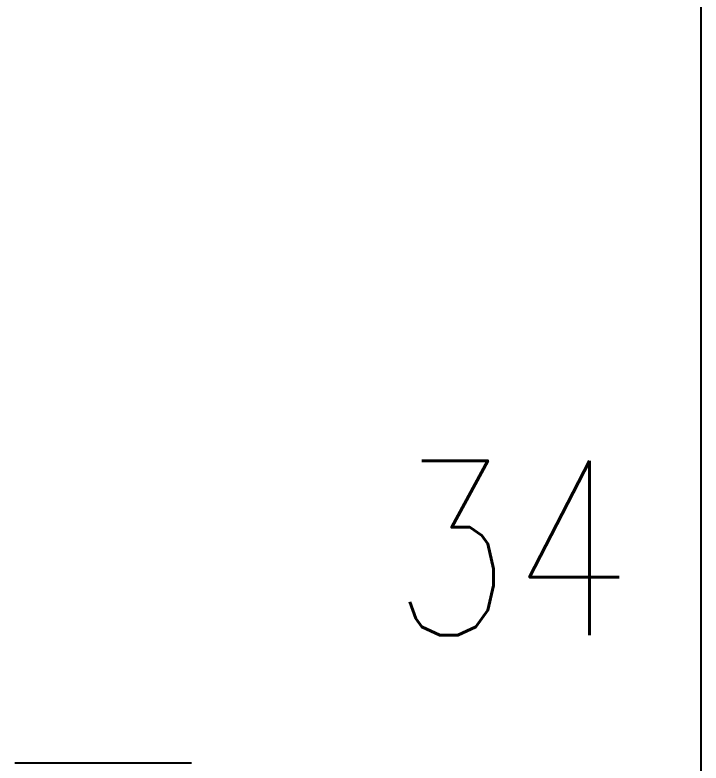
# Model space of a CAD drawing. Header units: inches. Extents: x 15 to 148, y 10 to 111.
# Drawn here: x 132.005 to 132.742, y 105.443 to 106.247 of the extents above; entities that cross this region are included whole.
import ezdxf
from ezdxf.enums import TextEntityAlignment as Align

# ---------------------------------------------------------------- set-up
doc = ezdxf.new("R2010")
doc.units = ezdxf.units.IN
doc.header["$MEASUREMENT"] = 0
doc.layers.add('BLK_12AWG', color=7, linetype='Continuous')
doc.layers.add('WIREFIXED', color=160, linetype='Continuous')
doc.styles.add('WD', font='romans.shx')

# ---------------------------------------------------------------- blocks, each defined once
blk = doc.blocks.new('Varia')
at = {"color": 7, "linetype": 'Continuous'}
blk.add_line((162.3206, 108.1358), (161.9413, 108.1358), dxfattribs=at)
blk = doc.blocks.new('WD_WNV')
at = {"style": 'WD', "flags": 1}
for tag, p in [('W01USER', (-0.0625, 0.09375)), ('W02USER', (-0.0625, 0.08594)), ('W03USER', (-0.0625, 0.07812)), ('W04USER', (-0.0625, 0.07031)), ('W05USER', (-0.0625, 0.0625)), ('W06USER', (-0.0625, 0.05469)), ('W07USER', (-0.0625, 0.04688)), ('W08USER', (-0.0625, 0.03906)), ('W09USER', (-0.0625, 0.03125)), ('W10USER', (-0.0625, 0.02344))]:
    blk.add_attdef(tag, text='', height=0.005, dxfattribs=at).set_placement(p, align=Align.CENTER)
at = {"linetype": 'Continuous', "style": 'WD', "width": 0.8}
blk.add_attdef('WIRENO', text='', height=0.125, dxfattribs=at).set_placement((-0.05, 0), align=Align.MIDDLE_RIGHT)

msp = doc.modelspace()

# ---------------------------------------------------------------- linework, layer by layer
at = {"layer": 'BLK_12AWG'}
msp.add_line((132.74194, 104.83772), (132.74194, 106.51058), dxfattribs=at)

# ---------------------------------------------------------------- block references
at = {"layer": 'BLK_12AWG', "xscale": 0.5, "yscale": 0.5, "zscale": 0.5}
msp.add_blockref('Varia', (51.03398, 51.37509), dxfattribs=at)
at = {"layer": 'WIREFIXED'}
ref = msp.add_blockref('WD_WNV', (132.74194, 105.67415), dxfattribs=dict(at, xscale=1.5, yscale=1.5, zscale=1.5))
ref.add_attrib('WIRENOF', '34', dxfattribs={"linetype": 'Continuous', "height": 0.1875, "style": 'WD', "width": 0.8}).set_placement((132.66694, 105.67415), align=Align.MIDDLE_RIGHT)

doc.saveas('drawing.dxf')
